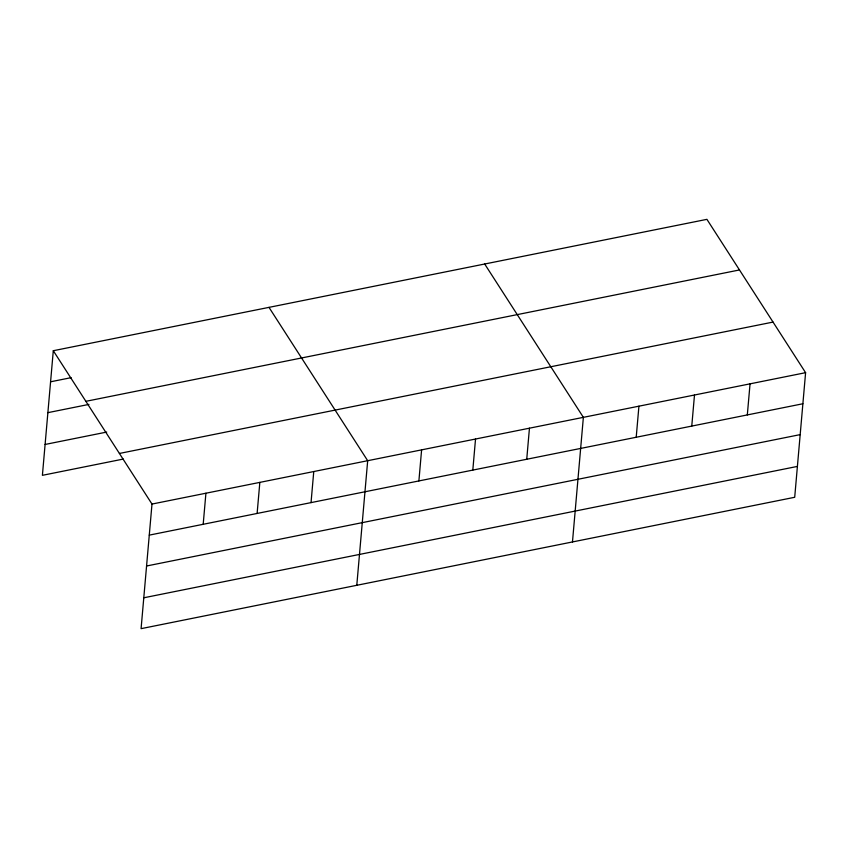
<?xml version="1.0" encoding="UTF-8"?>
<svg xmlns="http://www.w3.org/2000/svg" width="848" height="848" viewBox="0 0 848 848"><rect width="100%" height="100%" fill="white"/><g stroke="black" fill="none" stroke-linecap="round" stroke-linejoin="round"><path stroke-width="1.27" d="M53.297 350.722L151.993 504.062L141.086 628.654L794.703 497.278L805.6 372.675L706.914 219.346L53.297 350.722L42.4 475.325L123.289 459.065M203.191 524.287L205.916 493.218M257.114 513.453L259.838 482.385M311.036 502.61L313.76 471.541M356.785 585.3L367.682 460.708L268.996 307.368M418.891 480.933L421.604 449.864M472.813 470.099L475.527 439.031M526.735 459.256L529.449 428.187M572.474 541.946L583.371 417.343L484.685 264.014M636.212 437.25L638.926 406.181M691.767 426.088L694.491 395.009M747.321 414.916L750.045 383.847M50.583 381.791L71.126 377.667M85.871 401.327L739.477 269.95M47.88 412.658L88.966 404.401M45.103 444.458L106.731 432.067M119.42 453.457L773.037 322.081M151.993 504.062L805.6 372.675M149.269 535.13L802.886 403.754M146.577 565.998L800.183 434.621M143.789 597.787L797.396 466.411"/></g></svg>
